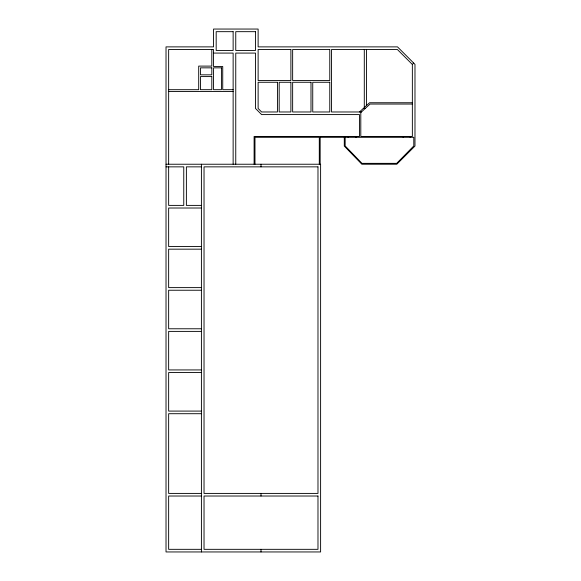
<?xml version="1.0" encoding="UTF-8"?>
<svg xmlns="http://www.w3.org/2000/svg" width="581" height="581" viewBox="0 0 581 581"><rect width="100%" height="100%" fill="white"/><g stroke="black" fill="none" stroke-linecap="round" stroke-linejoin="round"><path stroke-width="0.87" d="M412.357 104.05L370.046 104.05L360.801 112.547L360.801 136.433L412.357 136.433L412.357 64.462L413.679 63.06M320.167 164.234L320.167 137.312L413.795 137.312L413.795 145.947L396.692 163.355L361.963 163.355L345.158 145.947L345.158 136.433M359.486 111.973L369.538 102.743L412.357 102.743M213.561 53.082L233.134 53.082L233.134 164.234M168.643 89.692L198.702 89.692L198.702 66.103L211.811 66.103L211.811 49.501M233.134 89.692L222.734 89.692L222.734 66.539L213.561 66.539L213.561 49.501L168.643 49.501L168.643 164.234M168.643 91.442L233.134 91.442M363.292 108.473L365.231 108.473M361.426 111.973L331.526 111.973L331.526 49.501L397.389 49.501L412.357 64.462M166.021 164.234L320.603 164.234L320.603 551.95L166.021 551.95L166.021 46.879L213.561 46.879L213.561 29.05L258.124 29.05L258.124 46.879L397.498 46.879L414.979 64.353L414.979 146.056L396.801 164.234L361.847 164.234L344.286 146.056L344.286 137.312M166.021 166.856L183.763 166.856L183.763 205.391L168.643 205.391L168.643 166.856M201.411 166.856L186.385 166.856L186.385 205.391L201.411 205.391M201.411 208.013L168.643 208.013L168.643 246.547L201.411 246.547M201.411 249.169L168.643 249.169L168.643 287.617L201.411 287.617M201.411 290.239L168.643 290.239L168.643 328.773L201.411 328.773M201.411 331.395L168.643 331.395L168.643 369.93L201.411 369.93M201.411 372.552L168.643 372.552L168.643 411.087L201.411 411.087M201.411 413.708L168.643 413.708L168.643 493.407L201.411 493.407M201.411 496.021L168.643 496.021L168.643 549.328L201.411 549.328M410.171 136.433L410.171 137.312M403.178 136.433L403.178 137.312M366.48 49.501L366.48 105.553M364.294 49.501L364.294 107.558M355.993 136.433L355.993 137.312M348.128 136.433L348.128 137.312M320.603 136.433L320.603 137.312M319.296 164.234L319.296 137.305L254.979 137.305L254.979 164.234M261.007 164.234L261.007 166.856M261.007 493.407L261.007 496.021M261.007 549.328L261.007 551.95M254.108 164.234L254.108 136.433L359.486 136.433L359.486 114.588L261.617 114.588L255.502 108.473L255.502 53.082L235.755 53.082L235.755 164.234M201.411 164.234L201.411 551.95M233.134 31.672L216.183 31.672L216.183 50.46L233.134 50.46L233.134 31.672M255.502 31.672L235.755 31.672L235.755 50.46L255.502 50.46L255.502 31.672M290.892 49.501L258.124 49.501L258.124 80.519L290.892 80.519L290.892 49.501M329.776 49.501L292.642 49.501L292.642 80.519L329.776 80.519L329.776 49.501M211.811 67.846L200.452 67.846L200.452 74.84L211.811 74.84L211.811 67.846M221.426 67.846L213.561 67.846L213.561 89.692L221.426 89.692L221.426 67.846M211.811 76.583L200.452 76.583L200.452 89.692L211.811 89.692L211.811 76.583M277.435 82.27L258.124 82.27L258.124 108.473L261.617 111.973L277.435 111.973L277.435 82.27M290.892 82.27L279.185 82.27L279.185 111.973L290.892 111.973L290.892 82.27M310.995 82.27L292.642 82.27L292.642 111.973L310.995 111.973L310.995 82.27M329.776 82.27L312.738 82.27L312.738 111.973L329.776 111.973L329.776 82.27M317.981 166.856L204.033 166.856L204.033 493.407L317.981 493.407L317.981 166.856M317.981 496.021L204.033 496.021L204.033 549.328L317.981 549.328L317.981 496.021"/></g></svg>
